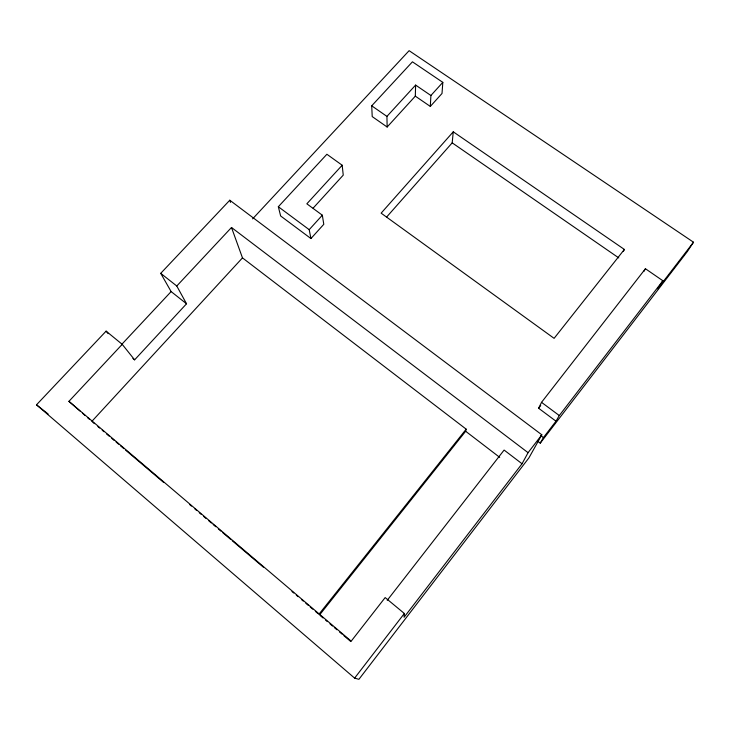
<?xml version="1.0" encoding="UTF-8"?>
<svg xmlns="http://www.w3.org/2000/svg" width="730" height="730" viewBox="0 0 730 730"><rect width="100%" height="100%" fill="white"/><g stroke="black" fill="none" stroke-linecap="round" stroke-linejoin="round"><path stroke-width="1.09" d="M415.315 96.15L415.616 85.081L430.901 95.502L430.308 106.425L415.315 96.15L387.146 127.02L372.218 116.59L371.716 105.813L412.432 61.822L442.818 82.362L442.015 93.477L430.308 106.425M541.824 434.806L528.921 457.883L358.904 679.32L354.625 678.115L36.5 404.812L106.105 331.137L122.229 344.341L68.93 401.345L351.203 641.159L385.166 597.578L404.347 613.483L404.082 617.261L522.05 463.76L528.073 452.673L541.824 434.806L229.786 200.23L160.719 273.339L171.13 291.589L186.533 303.78L134.621 359.844L132.896 358.439M386.754 216.901L452.189 142.852L453.257 131.811L624.378 249.441L623.338 251.467M319.53 614.989L465.658 431.257L466.196 429.167L242.479 257.882L231.492 227.486L176.779 286.005L186.533 303.78M537.508 441.084L540.236 443.147L543.421 437.58L555.995 421.201L538.603 408.243L541.532 402.339L645.439 268.74L662.886 280.758L657.684 288.834L693.5 242.205L409.11 50.68L252.626 218.854M555.995 421.201L559.299 415.543L662.886 280.758M643.823 271.505L645.439 268.74M693.5 242.205L687.423 251.448L540.236 443.147M354.625 678.115L404.347 613.483M387.238 600.306L504.102 450.063L522.05 463.76M538.603 408.243L540.702 405.551M624.378 249.441L554.106 338.346L381.133 213.151L453.257 131.811M318.855 614.341L466.196 429.167M310.934 238.546L323.791 224.311L322.332 215.204L306.846 203.807L342.178 165.236L326.894 154.258L278.331 206.736L280.639 215.97L310.934 238.546L309.201 229.676L278.331 206.736M309.201 229.676L322.332 215.204M430.901 95.502L442.818 82.362M313.124 208.141L343.246 175.127L342.178 165.236M387.146 127.02L386.927 116.398L415.616 85.081M91.816 421.411L242.479 257.882M121.481 344.67L171.13 291.589M452.189 142.852L618.784 257.909M371.716 105.813L386.927 116.398M541.532 402.339L559.299 415.543M540.693 435.527L543.421 437.58M231.492 227.486L528.073 452.673M465.658 431.257L499.712 457.363M160.719 273.339L176.779 286.005M36.5 404.812L48.134 413.983M92.683 422.141L94.416 423.619M97.884 426.566L99.618 428.035M102.218 430.244L103.952 431.713M106.553 433.93L109.153 436.138M111.745 438.347L114.345 440.555M116.079 442.024L118.68 444.232M120.413 445.711L123.881 448.658M125.615 450.127L163.739 482.53M189.736 504.622L191.47 506.091M194.937 509.038L196.671 510.507M199.272 512.716L201.005 514.194M203.606 516.402L206.207 518.61M208.798 520.818L211.399 523.027M213.133 524.505L215.733 526.713M218.334 528.921L220.934 531.13M222.668 532.599L230.47 539.224M232.195 540.702L263.393 567.21M291.991 591.51L293.725 592.988M296.325 595.196L298.059 596.665M301.526 599.613L303.26 601.082M305.852 603.29L308.452 605.498M310.186 606.977L312.787 609.185M315.387 611.393L317.988 613.601M320.397 615.728L323.007 617.936M325.616 620.153L327.35 621.631M329.96 623.84L332.561 626.057M334.303 627.535L336.904 629.753M339.514 631.961L342.124 634.178M343.857 635.657L350.811 641.561M68.93 401.345L79.953 410.999M82.49 413.235L85.036 415.461M87.582 417.688L89.279 419.175M106.105 331.137L108.168 333.665M122.229 344.341L134.621 359.844M229.786 200.23L230.525 202.383"/></g></svg>
